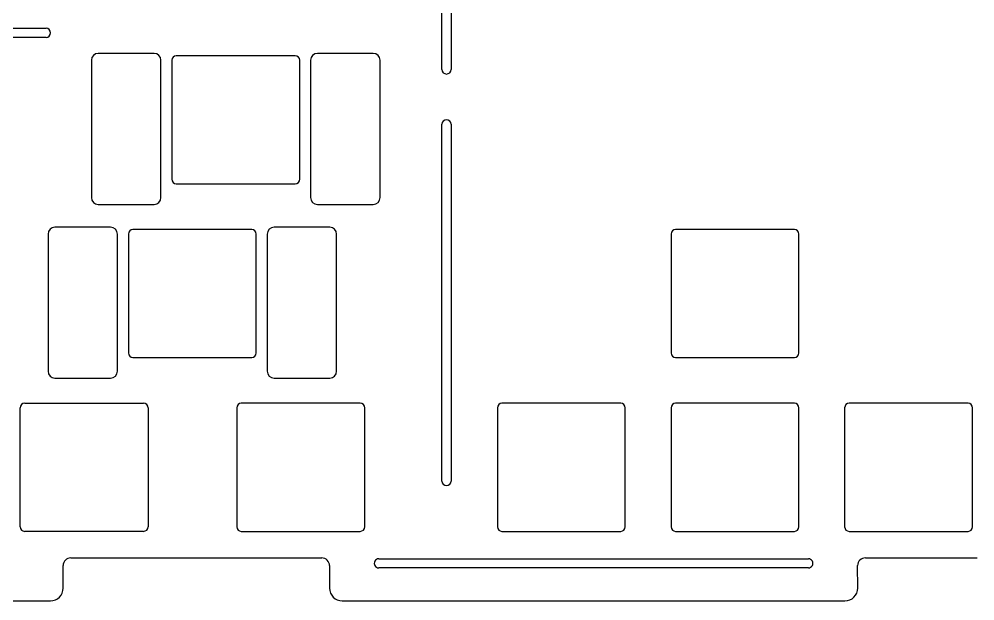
# Model space of a CAD drawing. Header units: inches. Extents: x -175 to 250, y -46 to 93.
# Drawn here: x 84.9 to 189.5, y -45.7 to 17.9 of the extents above; entities that cross this region are included whole.
import ezdxf

# ---------------------------------------------------------------- set-up
doc = ezdxf.new("R2010")
doc.units = ezdxf.units.IN
doc.header["$LTSCALE"] = 1.21
doc.header["$MEASUREMENT"] = 0
doc.layers.get('0').update_dxf_attribs({"linetype": 'CONTINUOUS'})

msp = doc.modelspace()

# ---------------------------------------------------------------- linework, layer by layer
at = {"color": 7, "linetype": 'Continuous'}
for p, q in [((131.21638, 12.36795), (131.21638, 51.36795)), ((132.21638, 51.36795), (132.21638, 12.36795)), ((23.89978, 16.86745), (87.89978, 16.86745)), ((87.89978, 15.86745), (23.89978, 15.86745)), ((99.71419, 14.11727), (93.61419, 14.11727)), ((115.15219, 13.86727), (102.15219, 13.86727)), ((123.69019, 14.11727), (117.59019, 14.11727)), ((92.86419, 13.36727), (92.86419, -1.63273)), ((100.46419, -1.63273), (100.46419, 13.36727)), ((101.65219, 13.36727), (101.65219, 0.36727)), ((115.65219, 0.36727), (115.65219, 13.36727)), ((116.84019, 13.36727), (116.84019, -1.63273)), ((124.44019, -1.63273), (124.44019, 13.36727)), ((131.21638, -32.63205), (131.21638, 6.36795)), ((132.21638, 6.36795), (132.21638, -32.63205)), ((102.15219, -0.13273), (115.15219, -0.13273)), ((93.61419, -2.38273), (99.71419, -2.38273)), ((117.59019, -2.38273), (123.69019, -2.38273)), ((94.96419, -4.88273), (88.86419, -4.88273)), ((110.40219, -5.13273), (97.40219, -5.13273)), ((118.94019, -4.88273), (112.84019, -4.88273)), ((169.78159, -5.13132), (156.78159, -5.13132)), ((88.11419, -5.63273), (88.11419, -20.63273)), ((95.71419, -20.63273), (95.71419, -5.63273)), ((96.90219, -5.63273), (96.90219, -18.63273)), ((110.90219, -18.63273), (110.90219, -5.63273)), ((112.09019, -5.63273), (112.09019, -20.63273)), ((119.69019, -20.63273), (119.69019, -5.63273)), ((156.28159, -5.63132), (156.28159, -18.63132)), ((170.28159, -18.63132), (170.28159, -5.63132)), ((97.40219, -19.13273), (110.40219, -19.13273)), ((156.78159, -19.13132), (169.78159, -19.13132)), ((88.86419, -21.38273), (94.96419, -21.38273)), ((112.84019, -21.38273), (118.94019, -21.38273)), ((85.06499, -37.63164), (85.06499, -24.63164)), ((85.56499, -24.13164), (98.56499, -24.13164)), ((99.06499, -24.63164), (99.06499, -37.63164)), ((108.76497, -24.63145), (108.76497, -37.63145)), ((122.26497, -24.13145), (109.26497, -24.13145)), ((122.76497, -37.63145), (122.76497, -24.63145)), ((137.28159, -24.63132), (137.28159, -37.63132)), ((150.78159, -24.13132), (137.78159, -24.13132)), ((151.28159, -37.63132), (151.28159, -24.63132)), ((156.28159, -24.63132), (156.28159, -37.63132)), ((169.78159, -24.13132), (156.78159, -24.13132)), ((170.28159, -37.63132), (170.28159, -24.63132)), ((175.2816, -24.63129), (175.2816, -37.63129)), ((188.7816, -24.13129), (175.7816, -24.13129)), ((189.2816, -37.63129), (189.2816, -24.63129)), ((98.56499, -38.13164), (85.56499, -38.13164)), ((109.26497, -38.13145), (122.26497, -38.13145)), ((137.78159, -38.13132), (150.78159, -38.13132)), ((156.78159, -38.13132), (169.78159, -38.13132)), ((175.7816, -38.13129), (188.7816, -38.13129)), ((90.61512, -41.03129), (118.06217, -41.03129)), ((124.31208, -41.1312), (171.31217, -41.1312)), ((177.55397, -41.03129), (189.7816, -41.03129)), ((89.77331, -44.33129), (89.76512, -41.88129)), ((118.91217, -41.88129), (118.91217, -44.33129)), ((171.31213, -42.1312), (124.31235, -42.13129)), ((176.71217, -44.33129), (176.70397, -41.88129)), ((33.37331, -45.73129), (88.37331, -45.73129)), ((120.31217, -45.73129), (175.31217, -45.73129))]:
    msp.add_line(p, q, dxfattribs=at)
for centre, radius, start, end in [((87.89978, 16.36745), 0.5, 270, 90), ((93.61419, 13.36727), 0.75, 90, 180), ((99.71419, 13.36727), 0.75, 0, 90), ((102.15219, 13.36727), 0.5, 90, 180), ((115.15219, 13.36727), 0.5, 0, 90), ((117.59019, 13.36727), 0.75, 90, 180), ((123.69019, 13.36727), 0.75, 0, 90), ((131.71638, 12.36795), 0.5, 180, 0), ((131.71638, 6.36795), 0.5, 0, 180), ((102.15219, 0.36727), 0.5, 180, 270), ((115.15219, 0.36727), 0.5, 270, 0), ((93.61419, -1.63273), 0.75, 180, 270), ((99.71419, -1.63273), 0.75, 270, 0), ((117.59019, -1.63273), 0.75, 180, 270), ((123.69019, -1.63273), 0.75, 270, 0), ((88.86419, -5.63273), 0.75, 90, 180), ((94.96419, -5.63273), 0.75, 0, 90), ((97.40219, -5.63273), 0.5, 90, 180), ((110.40219, -5.63273), 0.5, 0, 90), ((112.84019, -5.63273), 0.75, 90, 180), ((118.94019, -5.63273), 0.75, 0, 90), ((156.78159, -5.63132), 0.5, 90, 180), ((169.78159, -5.63132), 0.5, 0, 90), ((97.40219, -18.63273), 0.5, 180, 270), ((110.40219, -18.63273), 0.5, 270, 0), ((156.78159, -18.63132), 0.5, 180, 270), ((169.78159, -18.63132), 0.5, 270, 0), ((88.86419, -20.63273), 0.75, 180, 270), ((94.96419, -20.63273), 0.75, 270, 0), ((112.84019, -20.63273), 0.75, 180, 270), ((118.94019, -20.63273), 0.75, 270, 0), ((85.56499, -24.63164), 0.5, 90, 180), ((98.56499, -24.63164), 0.5, 0, 90), ((109.26497, -24.63145), 0.5, 90, 180), ((122.26497, -24.63145), 0.5, 0, 90), ((137.78159, -24.63132), 0.5, 90, 180), ((150.78159, -24.63132), 0.5, 0, 90), ((156.78159, -24.63132), 0.5, 90, 180), ((169.78159, -24.63132), 0.5, 0, 90), ((175.7816, -24.63129), 0.5, 90, 180), ((188.7816, -24.63129), 0.5, 0, 90), ((131.71638, -32.63205), 0.5, 180, 0), ((85.56499, -37.63164), 0.5, 180, 270), ((98.56499, -37.63164), 0.5, 270, 0), ((109.26497, -37.63145), 0.5, 180, 270), ((122.26497, -37.63145), 0.5, 270, 0), ((137.78159, -37.63132), 0.5, 180, 270), ((150.78159, -37.63132), 0.5, 270, 0), ((156.78159, -37.63132), 0.5, 180, 270), ((169.78159, -37.63132), 0.5, 270, 0), ((175.7816, -37.63129), 0.5, 180, 270), ((188.7816, -37.63129), 0.5, 270, 0), ((90.61512, -41.88129), 0.85, 90, 180), ((118.06217, -41.88129), 0.85, 359.9999999, 90), ((124.31217, -41.6312), 0.5, 90.0303106, 270.0405715), ((171.31217, -41.6312), 0.5, 269.9775727, 89.9877778), ((177.55397, -41.88129), 0.85, 90, 180), ((88.37331, -44.33129), 1.4, 270, 0), ((120.31217, -44.33129), 1.4, 180, 270), ((175.31217, -44.33129), 1.4, 270, 0)]:
    msp.add_arc(centre, radius, start, end, dxfattribs=at)

doc.saveas('drawing.dxf')
